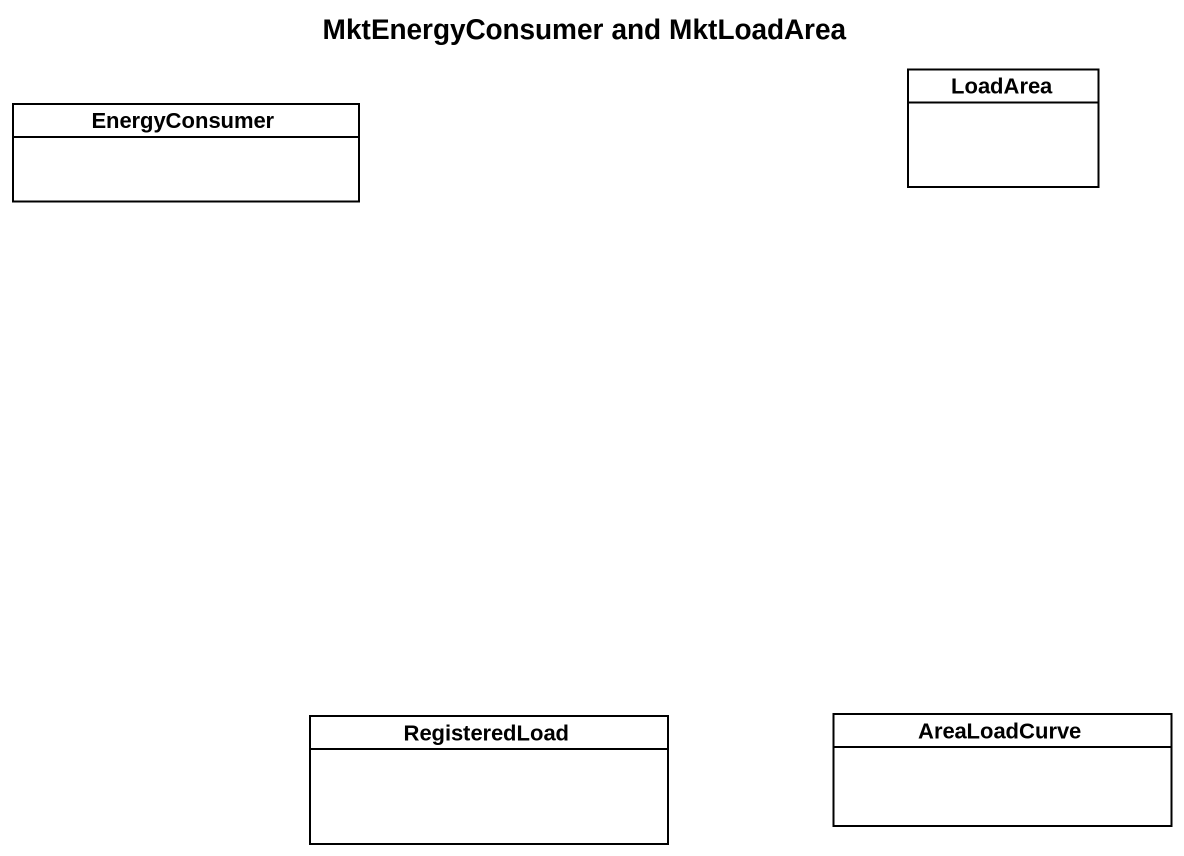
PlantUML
@startuml
title MktEnergyConsumer and MktLoadArea
hide circle
hide empty members
class LoadArea
class EnergyConsumer
class RegisteredLoad
class AreaLoadCurve
@enduml
